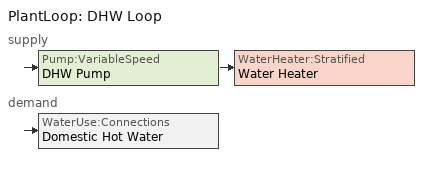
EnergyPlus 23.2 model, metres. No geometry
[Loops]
PlantLoop 'DHW Loop'
 supply: Pump:VariableSpeed 'DHW Pump' > WaterHeater:Stratified 'Water Heater'
 demand: WaterUse:Connections 'Domestic Hot Water'
[Building]
Water Heater DHW Plant Loop Example: Loads convergence tolerance value=0.04; Maximum number of warmup days=25; Minimum number of warmup days=6; North axis=0; Solar distribution=FullInteriorAndExterior; Temperature convergence tolerance value=0.04; Terrain=Suburbs
[Site:Location]
CHICAGO_IL_USA_WMO_725300: Elevation=190; Latitude=42; Longitude=-87.88; Time zone=-6
[Site:WaterMainsTemperature]
Annual average outdoor air temperature=9.69; Calculation method=Correlation; Maximum difference in monthly average outdoor air temperatures=28.1
[SizingPeriod:DesignDay] Barometric pressure=99063; Day of month=21; Daylight saving time indicator=No; Humidity condition type=WetBulb; Rain indicator=No; Snow indicator=No; Solar model indicator=ASHRAEClearSky
Name | Daily dry bulb temperature range | Day type | Maximum dry bulb temperature | Month | Sky clearness | Wetbulb or dewpoint at maximum dry bulb | Wind direction | Wind speed
CHICAGO Ann Clg 1% Condns DB=>MWB | 10.7 | SummerDesignDay | 31.5 | 7 | 1 | 23 | 230 | 5.3
CHICAGO Ann Htg 99% Condns DB | 0 | WinterDesignDay | -17.3 | 1 | 0 | -17.3 | 270 | 4.9
[PlantEquipmentList]
DHW Plant Equipment: Water Heater, WaterHeater:Stratified
[PlantEquipmentOperation:HeatingLoad]
DHW Control Scheme: Load range 1 lower limit=0; Load range 1 upper limit=10000000; Range 1 equipment list=DHW Plant Equipment
[PlantEquipmentOperationSchemes]
DHW Loop Operation: Control scheme 1=DHW Control Scheme; Control scheme 1 schedule=Always On
[PlantLoop]
DHW Loop: Fluid type=Water; Load distribution scheme=Optimal; Maximum loop flow rate=Autosize; Maximum loop temperature=100; Minimum loop flow rate=0; Minimum loop temperature=3; Plant equipment operation scheme=DHW Loop Operation; Plant loop volume=Autocalculate
[Pump:VariableSpeed]
DHW Pump: Design maximum flow rate=Autosize; Design minimum flow rate=0; Design power consumption=Autosize; Design pump head=0; Fraction of motor inefficiencies to fluid stream=0; Motor efficiency=1; Pump control type=Intermittent; Coefficient 1 of the part load performance curve=0; Coefficient 2 of the part load performance curve=1; Coefficient 3 of the part load performance curve=0; Coefficient 4 of the part load performance curve=0
[SetpointManager:Scheduled]
DHW Loop Set Point Manager: Control variable=Temperature; Schedule=Hot Water Set Point Temp Schedule; Setpoint node or nodelist=Water Heater Use Loop Outlet Node
[Sizing:Plant]
DHW Loop: Design loop exit temperature=82; Loop design temperature difference=11; Loop type=Heating
[WaterHeater:Stratified]
Water Heater: Additional destratification conductivity=0.1; Ambient temperature indicator=Schedule; Ambient temperature schedule=Ambient Temp Schedule; End use subcategory=Water Heater; Heater 1 capacity=4500; Heater 1 deadband temperature difference=2; Heater 1 height=1; Heater 1 setpoint temperature schedule=Hot Water Set Point Temp Schedule; Heater 2 capacity=4500; Heater 2 deadband temperature difference=5; Heater 2 height=0; Heater 2 setpoint temperature schedule=Hot Water Set Point Temp Schedule; Heater fuel type=Electricity; Heater priority control=MasterSlave; Heater thermal efficiency=0.98; Inlet mode=Fixed; Maximum temperature limit=82.2222; Node 1 additional loss coefficient=0.15; Node 6 additional loss coefficient=0.1; Number of nodes=6; Off cycle parasitic fuel consumption rate=10; Off cycle parasitic fuel type=Electricity; Off cycle parasitic heat fraction to tank=0; On cycle parasitic fuel consumption rate=10; On cycle parasitic fuel type=Electricity; On cycle parasitic heat fraction to tank=0; Tank height=1.4; Tank shape=VerticalCylinder; Tank volume=0.1893; Uniform skin loss coefficient per unit area to ambient temperature=0.846; Use side design flow rate=Autosize; Use side effectiveness=1
[WaterUse:Connections]
Domestic Hot Water: Water use equipment name 1=Sinks; Water use equipment name 2=Showers; Drain water heat exchanger type=None
[WaterUse:Equipment] Peak flow rate=0.000158; Target temperature schedule=Sinks and Showers Temp Schedule
Name | End use subcategory | Flow rate fraction schedule
Showers | Showers | Showers Flow Schedule
Sinks | Sinks | Sinks Flow Schedule
[Schedule:Compact]
Always On: THROUGH: 12/31, FOR: AllDays, UNTIL: 24:00, 1
Ambient Temp Schedule: THROUGH: 12/31, FOR: AllDays, UNTIL: 24:00, 22
Hot Water Set Point Temp Schedule: THROUGH: 12/31, FOR: AllDays, UNTIL: 24:00, 48.89
Showers Flow Schedule: THROUGH: 12/31, FOR: AllDays, UNTIL: 3:00, 0, UNTIL: 5:00, 0.2, UNTIL: 7:00, 0, UNTIL: 7:10, 1, UNTIL: 10:00, 0, UNTIL: 10:30, 0.3, UNTIL: 13:00, 0, UNTIL: 13:10, 0.5, UNTIL: 16:00, 0, UNTIL: 22:00, 0.1, UNTIL: 24:00, 0
Sinks Flow Schedule: THROUGH: 12/31, FOR: AllDays, UNTIL: 1:00, 0.003, UNTIL: 2:00, 0.001, UNTIL: 3:00, 0, UNTIL: 4:00, 0, UNTIL: 5:00, 0.001, UNTIL: 6:00, 0.028, UNTIL: 7:00, 0.105, UNTIL: 8:00, 0.1, UNTIL: 9:00, 0.081, UNTIL: 10:00, 0.059, UNTIL: 11:00, 0.051, UNTIL: 12:00, 0.037, UNTIL: 13:00, 0.031, UNTIL: 14:00, 0.026, UNTIL: 15:00, 0.023, UNTIL: 16:00, 0.033, UNTIL: 17:00, 0.041, UNTIL: 18:00, 0.063, UNTIL: 19:00, 0.075, UNTIL: 20:00, 0.066, UNTIL: 21:00, 0.059, UNTIL: 22:00, 0.046, UNTIL: 23:00, 0.046, UNTIL: 24:00, 0.025
Sinks and Showers Temp Schedule: THROUGH: 12/31, FOR: AllDays, UNTIL: 24:00, 40.56
